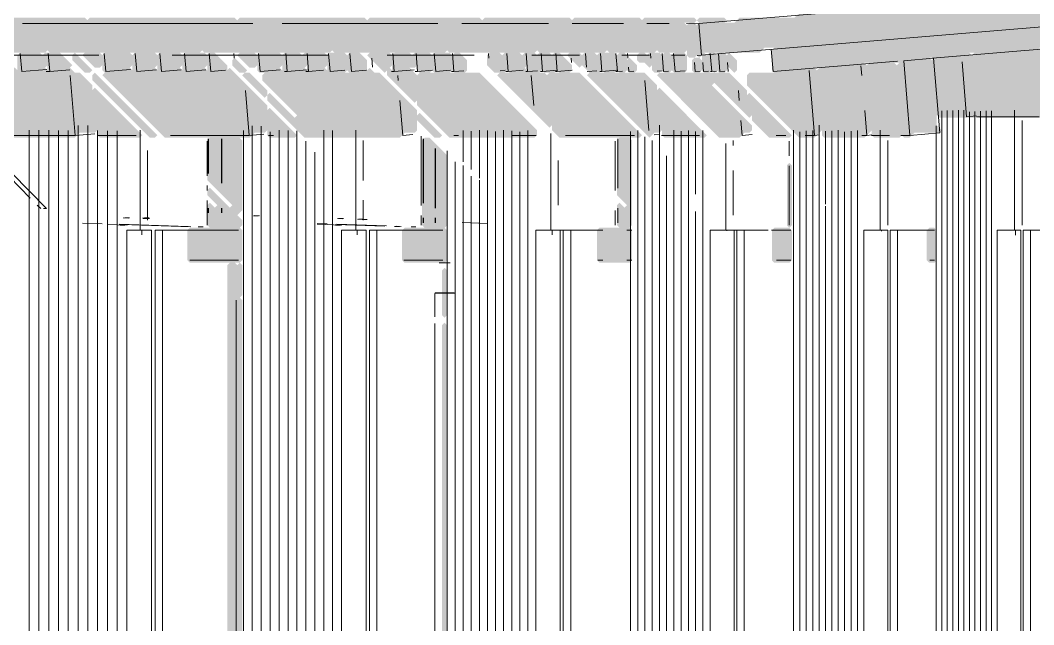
# Model space of a CAD drawing. Header units: millimetres. Extents: x 0 to 84100, y 0 to 59400.
# Drawn here: x 27386 to 29414, y 32349 to 33558 of the extents above; entities that cross this region are included whole.
import ezdxf

# ---------------------------------------------------------------- set-up
doc = ezdxf.new("R2010")
doc.units = ezdxf.units.MM
doc.layers.add('10_見えがかり', color=7, linetype='Continuous', lineweight=13)
doc.layers.add('12_見えがかり（ガラス）', color=5, linetype='Continuous', lineweight=9)

msp = doc.modelspace()

# ---------------------------------------------------------------- hatches: boundary and pattern name
at = {"layer": '10_見えがかり', "true_color": 0xbdbdbd}
for points in [[(33030.3, 33848.1), (33025.3, 33843.1), (32955.3, 33843.1), (32945.3, 33833.1), (32835.3, 33833.1), (32825.3, 33823.1), (32715.3, 33823.1), (32705.3, 33813.1), (32595.3, 33813.1), (32585.3, 33803.1), (32475.3, 33803.1), (32465.3, 33793.1), (32355.3, 33793.1), (32345.3, 33783.1), (32235.3, 33783.1), (32225.3, 33773.1), (32115.3, 33773.1), (32105.3, 33763.1), (31995.3, 33763.1), (31985.3, 33753.1), (31875.3, 33753.1), (31865.3, 33743.1), (31755.3, 33743.1), (31745.3, 33733.1), (31635.3, 33733.1), (31625.3, 33723.1), (31515.3, 33723.1), (31505.3, 33713.1), (31395.3, 33713.1), (31385.3, 33703.1), (31275.3, 33703.1), (31265.3, 33693.1), (31155.3, 33693.1), (31145.3, 33683.1), (31035.3, 33683.1), (31025.3, 33673.1), (30915.3, 33673.1), (30905.3, 33663.1), (30795.3, 33663.1), (30785.3, 33653.1), (30675.3, 33653.1), (30665.3, 33643.1), (30555.3, 33643.1), (30545.3, 33633.1), (30435.3, 33633.1), (30425.3, 33623.1), (30315.3, 33623.1), (30305.3, 33613.1), (30195.3, 33613.1), (30185.3, 33603.1), (30075.3, 33603.1), (30065.3, 33593.1), (29955.3, 33593.1), (29945.3, 33583.1), (29835.3, 33583.1), (29825.3, 33573.1), (29715.3, 33573.1), (29705.3, 33563.1), (29595.3, 33563.1), (29585.3, 33553.1), (29475.3, 33553.1), (29465.3, 33543.1), (29355.3, 33543.1), (29345.3, 33533.1), (29235.3, 33533.1), (29225.3, 33523.1), (29115.3, 33523.1), (29105.3, 33513.1), (28995.3, 33513.1), (28985.3, 33503.1), (28875.3, 33503.1), (28865.3, 33493.1), (28755.3, 33493.1), (28745.3, 33483.1), (28740.3, 33488.1), (28740.3, 33548.1), (28745.3, 33553.1), (28815.3, 33553.1), (28825.3, 33563.1), (28935.3, 33563.1), (28945.3, 33573.1), (29055.3, 33573.1), (29065.3, 33583.1), (29175.3, 33583.1), (29185.3, 33593.1), (29295.3, 33593.1), (29305.3, 33603.1), (29415.3, 33603.1), (29425.3, 33613.1), (29535.3, 33613.1), (29545.3, 33623.1), (29655.3, 33623.1), (29665.3, 33633.1), (29775.3, 33633.1), (29785.3, 33643.1), (29895.3, 33643.1), (29905.3, 33653.1), (30015.3, 33653.1), (30025.3, 33663.1), (30135.3, 33663.1), (30145.3, 33673.1), (30255.3, 33673.1), (30265.3, 33683.1), (30375.3, 33683.1), (30385.3, 33693.1), (30495.3, 33693.1), (30505.3, 33703.1), (30615.3, 33703.1), (30625.3, 33713.1), (30735.3, 33713.1), (30745.3, 33723.1), (30855.3, 33723.1), (30865.3, 33733.1), (30975.3, 33733.1), (30985.3, 33743.1), (31095.3, 33743.1), (31105.3, 33753.1), (31215.3, 33753.1), (31225.3, 33763.1), (31335.3, 33763.1), (31345.3, 33773.1), (31455.3, 33773.1), (31465.3, 33783.1), (31575.3, 33783.1), (31585.3, 33793.1), (31695.3, 33793.1), (31705.3, 33803.1), (31815.3, 33803.1), (31825.3, 33813.1), (31935.3, 33813.1), (31945.3, 33823.1), (32055.3, 33823.1), (32065.3, 33833.1), (32175.3, 33833.1), (32185.3, 33843.1), (32295.3, 33843.1), (32305.3, 33853.1), (32415.3, 33853.1), (32425.3, 33863.1), (32535.3, 33863.1), (32545.3, 33873.1), (32655.3, 33873.1), (32665.3, 33883.1), (32775.3, 33883.1), (32785.3, 33893.1), (32895.3, 33893.1), (32905.3, 33903.1), (33015.3, 33903.1), (33025.3, 33913.1), (33030.3, 33908.1)], [(33030.3, 33808.1), (33025.3, 33803.1), (33005.3, 33803.1), (32995.3, 33793.1), (32885.3, 33793.1), (32875.3, 33783.1), (32765.3, 33783.1), (32755.3, 33773.1), (32645.3, 33773.1), (32635.3, 33763.1), (32525.3, 33763.1), (32515.3, 33753.1), (32405.3, 33753.1), (32395.3, 33743.1), (32285.3, 33743.1), (32275.3, 33733.1), (32165.3, 33733.1), (32155.3, 33723.1), (32045.3, 33723.1), (32035.3, 33713.1), (31925.3, 33713.1), (31915.3, 33703.1), (31805.3, 33703.1), (31795.3, 33693.1), (31685.3, 33693.1), (31675.3, 33683.1), (31565.3, 33683.1), (31555.3, 33673.1), (31445.3, 33673.1), (31435.3, 33663.1), (31325.3, 33663.1), (31315.3, 33653.1), (31205.3, 33653.1), (31195.3, 33643.1), (31085.3, 33643.1), (31075.3, 33633.1), (30965.3, 33633.1), (30955.3, 33623.1), (30845.3, 33623.1), (30835.3, 33613.1), (30725.3, 33613.1), (30715.3, 33603.1), (30605.3, 33603.1), (30595.3, 33593.1), (30485.3, 33593.1), (30475.3, 33583.1), (30365.3, 33583.1), (30245.3, 33583.1), (30240.3, 33578.1), (30240.3, 33573.1), (30085.3, 33573.1), (30080.3, 33568.1), (30080.3, 33558.1), (30075.3, 33553.1), (30005.3, 33553.1), (29995.3, 33543.1), (29885.3, 33543.1), (29875.3, 33533.1), (29765.3, 33533.1), (29755.3, 33523.1), (29645.3, 33523.1), (29635.3, 33513.1), (29525.3, 33513.1), (29515.3, 33503.1), (29405.3, 33503.1), (29395.3, 33493.1), (29285.3, 33493.1), (29275.3, 33483.1), (29165.3, 33483.1), (29155.3, 33473.1), (29045.3, 33473.1), (29035.3, 33463.1), (28925.3, 33463.1), (28915.3, 33453.1), (28895.3, 33453.1), (28890.3, 33458.1), (28890.3, 33498.1), (28895.3, 33503.1), (28985.3, 33503.1), (28995.3, 33513.1), (29105.3, 33513.1), (29115.3, 33523.1), (29225.3, 33523.1), (29235.3, 33533.1), (29345.3, 33533.1), (29355.3, 33543.1), (29465.3, 33543.1), (29475.3, 33553.1), (29585.3, 33553.1), (29595.3, 33563.1), (29705.3, 33563.1), (29715.3, 33573.1), (29825.3, 33573.1), (29835.3, 33583.1), (29945.3, 33583.1), (29955.3, 33593.1), (30065.3, 33593.1), (30075.3, 33603.1), (30185.3, 33603.1), (30195.3, 33613.1), (30305.3, 33613.1), (30315.3, 33623.1), (30425.3, 33623.1), (30435.3, 33633.1), (30545.3, 33633.1), (30555.3, 33643.1), (30665.3, 33643.1), (30675.3, 33653.1), (30785.3, 33653.1), (30795.3, 33663.1), (30905.3, 33663.1), (30915.3, 33673.1), (31025.3, 33673.1), (31035.3, 33683.1), (31145.3, 33683.1), (31155.3, 33693.1), (31265.3, 33693.1), (31275.3, 33703.1), (31385.3, 33703.1), (31395.3, 33713.1), (31505.3, 33713.1), (31515.3, 33723.1), (31625.3, 33723.1), (31635.3, 33733.1), (31745.3, 33733.1), (31755.3, 33743.1), (31865.3, 33743.1), (31875.3, 33753.1), (31985.3, 33753.1), (31995.3, 33763.1), (32105.3, 33763.1), (32115.3, 33773.1), (32225.3, 33773.1), (32235.3, 33783.1), (32345.3, 33783.1), (32355.3, 33793.1), (32465.3, 33793.1), (32475.3, 33803.1), (32585.3, 33803.1), (32595.3, 33813.1), (32705.3, 33813.1), (32715.3, 33823.1), (32825.3, 33823.1), (32835.3, 33833.1), (32945.3, 33833.1), (32955.3, 33843.1), (33025.3, 33843.1), (33030.3, 33838.1)], [(27520.3, 33558.1), (27515.3, 33553.1), (27445.3, 33553.1), (27440.3, 33548.1), (27440.3, 33498.1), (27435.3, 33493.1), (27105.3, 33493.1), (27100.3, 33498.1), (27100.3, 33538.1), (27090.3, 33548.1), (27095.3, 33553.1), (27165.3, 33553.1), (27175.3, 33563.1), (27515.3, 33563.1)], [(27820.3, 33558.1), (27815.3, 33553.1), (27745.3, 33553.1), (27740.3, 33548.1), (27740.3, 33538.1), (27750.3, 33528.1), (27750.3, 33498.1), (27745.3, 33493.1), (27445.3, 33493.1), (27440.3, 33498.1), (27440.3, 33548.1), (27445.3, 33553.1), (27515.3, 33553.1), (27525.3, 33563.1), (27815.3, 33563.1)], [(28080.3, 33558.1), (28075.3, 33553.1), (28015.3, 33553.1), (28010.3, 33548.1), (28010.3, 33498.1), (28005.3, 33493.1), (27755.3, 33493.1), (27750.3, 33498.1), (27750.3, 33528.1), (27740.3, 33538.1), (27740.3, 33548.1), (27745.3, 33553.1), (27815.3, 33553.1), (27825.3, 33563.1), (28075.3, 33563.1)], [(28310.3, 33558.1), (28305.3, 33553.1), (28235.3, 33553.1), (28230.3, 33548.1), (28230.3, 33508.1), (28240.3, 33498.1), (28235.3, 33493.1), (28015.3, 33493.1), (28010.3, 33498.1), (28010.3, 33548.1), (28015.3, 33553.1), (28075.3, 33553.1), (28085.3, 33563.1), (28305.3, 33563.1)], [(28490.3, 33558.1), (28485.3, 33553.1), (28415.3, 33553.1), (28410.3, 33548.1), (28420.3, 33538.1), (28420.3, 33498.1), (28415.3, 33493.1), (28245.3, 33493.1), (28230.3, 33508.1), (28230.3, 33548.1), (28235.3, 33553.1), (28305.3, 33553.1), (28315.3, 33563.1), (28485.3, 33563.1)], [(28630.3, 33558.1), (28625.3, 33553.1), (28565.3, 33553.1), (28560.3, 33548.1), (28560.3, 33498.1), (28555.3, 33493.1), (28425.3, 33493.1), (28420.3, 33498.1), (28420.3, 33538.1), (28410.3, 33548.1), (28415.3, 33553.1), (28485.3, 33553.1), (28495.3, 33563.1), (28625.3, 33563.1)], [(28740.3, 33558.1), (28735.3, 33553.1), (28665.3, 33553.1), (28660.3, 33548.1), (28660.3, 33498.1), (28655.3, 33493.1), (28565.3, 33493.1), (28560.3, 33498.1), (28560.3, 33548.1), (28565.3, 33553.1), (28625.3, 33553.1), (28635.3, 33563.1), (28735.3, 33563.1)], [(28720.3, 33498.1), (28715.3, 33493.1), (28665.3, 33493.1), (28660.3, 33498.1), (28660.3, 33548.1), (28665.3, 33553.1), (28715.3, 33553.1), (28720.3, 33548.1)], [(28740.3, 33548.1), (28740.3, 33488.1), (28735.3, 33483.1), (28725.3, 33483.1), (28720.3, 33488.1), (28720.3, 33548.1), (28725.3, 33553.1), (28735.3, 33553.1)], [(28795.3, 33553.1), (28745.3, 33553.1), (28740.3, 33558.1), (28745.3, 33563.1), (28795.3, 33563.1), (28800.3, 33558.1)], [(27440.3, 33478.1), (27440.3, 33468.1), (27435.3, 33463.1), (27425.3, 33463.1), (27415.3, 33453.1), (27385.3, 33453.1), (27380.3, 33458.1), (27380.3, 33488.1), (27385.3, 33493.1), (27425.3, 33493.1)], [(27490.3, 33468.1), (27485.3, 33463.1), (27475.3, 33463.1), (27465.3, 33453.1), (27445.3, 33453.1), (27440.3, 33458.1), (27440.3, 33478.1), (27430.3, 33488.1), (27435.3, 33493.1), (27465.3, 33493.1)], [(27525.3, 33453.1), (27515.3, 33453.1), (27490.3, 33478.1), (27490.3, 33488.1), (27495.3, 33493.1), (27530.3, 33458.1)], [(27550.3, 33468.1), (27545.3, 33463.1), (27535.3, 33463.1), (27510.3, 33488.1), (27515.3, 33493.1), (27545.3, 33493.1), (27550.3, 33488.1)], [(27610.3, 33488.1), (27610.3, 33468.1), (27605.3, 33463.1), (27595.3, 33463.1), (27585.3, 33453.1), (27555.3, 33453.1), (27550.3, 33458.1), (27550.3, 33488.1), (27555.3, 33493.1), (27605.3, 33493.1)], [(27660.3, 33488.1), (27660.3, 33468.1), (27645.3, 33453.1), (27615.3, 33453.1), (27610.3, 33458.1), (27610.3, 33488.1), (27615.3, 33493.1), (27655.3, 33493.1)], [(27710.3, 33488.1), (27710.3, 33468.1), (27695.3, 33453.1), (27665.3, 33453.1), (27660.3, 33458.1), (27660.3, 33488.1), (27665.3, 33493.1), (27705.3, 33493.1)], [(27760.3, 33488.1), (27760.3, 33468.1), (27745.3, 33453.1), (27715.3, 33453.1), (27710.3, 33458.1), (27710.3, 33488.1), (27715.3, 33493.1), (27755.3, 33493.1)], [(27800.3, 33468.1), (27800.3, 33458.1), (27795.3, 33453.1), (27765.3, 33453.1), (27760.3, 33458.1), (27760.3, 33488.1), (27765.3, 33493.1), (27775.3, 33493.1)], [(27860.3, 33468.1), (27855.3, 33463.1), (27845.3, 33463.1), (27820.3, 33488.1), (27825.3, 33493.1), (27855.3, 33493.1), (27860.3, 33488.1)], [(27910.3, 33488.1), (27910.3, 33468.1), (27895.3, 33453.1), (27865.3, 33453.1), (27860.3, 33458.1), (27860.3, 33488.1), (27865.3, 33493.1), (27905.3, 33493.1)], [(27960.3, 33478.1), (27960.3, 33468.1), (27945.3, 33453.1), (27915.3, 33453.1), (27910.3, 33458.1), (27910.3, 33488.1), (27915.3, 33493.1), (27945.3, 33493.1)], [(28000.3, 33488.1), (28000.3, 33468.1), (27985.3, 33453.1), (27965.3, 33453.1), (27960.3, 33458.1), (27960.3, 33478.1), (27950.3, 33488.1), (27955.3, 33493.1), (27995.3, 33493.1)], [(28040.3, 33488.1), (28040.3, 33458.1), (28035.3, 33453.1), (28005.3, 33453.1), (28000.3, 33458.1), (28000.3, 33488.1), (28005.3, 33493.1), (28035.3, 33493.1)], [(28080.3, 33478.1), (28080.3, 33458.1), (28075.3, 33453.1), (28045.3, 33453.1), (28040.3, 33458.1), (28040.3, 33488.1), (28045.3, 33493.1), (28065.3, 33493.1)], [(28130.3, 33488.1), (28130.3, 33468.1), (28115.3, 33453.1), (28080.3, 33488.1), (28085.3, 33493.1), (28125.3, 33493.1)], [(28170.3, 33488.1), (28170.3, 33478.1), (28180.3, 33468.1), (28175.3, 33463.1), (28165.3, 33463.1), (28155.3, 33453.1), (28135.3, 33453.1), (28130.3, 33458.1), (28130.3, 33488.1), (28135.3, 33493.1), (28165.3, 33493.1)], [(28210.3, 33488.1), (28210.3, 33458.1), (28205.3, 33453.1), (28185.3, 33453.1), (28180.3, 33458.1), (28180.3, 33468.1), (28170.3, 33478.1), (28170.3, 33488.1), (28175.3, 33493.1), (28205.3, 33493.1)], [(28250.3, 33488.1), (28250.3, 33458.1), (28245.3, 33453.1), (28215.3, 33453.1), (28210.3, 33458.1), (28210.3, 33488.1), (28215.3, 33493.1), (28245.3, 33493.1)], [(28280.3, 33478.1), (28280.3, 33458.1), (28275.3, 33453.1), (28255.3, 33453.1), (28250.3, 33458.1), (28250.3, 33488.1), (28255.3, 33493.1), (28265.3, 33493.1)], [(28360.3, 33478.1), (28360.3, 33458.1), (28355.3, 33453.1), (28335.3, 33453.1), (28320.3, 33468.1), (28320.3, 33488.1), (28325.3, 33493.1), (28345.3, 33493.1)], [(28400.3, 33478.1), (28400.3, 33468.1), (28385.3, 33453.1), (28365.3, 33453.1), (28360.3, 33458.1), (28360.3, 33478.1), (28350.3, 33488.1), (28355.3, 33493.1), (28385.3, 33493.1)], [(28430.3, 33478.1), (28430.3, 33458.1), (28425.3, 33453.1), (28405.3, 33453.1), (28400.3, 33458.1), (28400.3, 33478.1), (28390.3, 33488.1), (28395.3, 33493.1), (28415.3, 33493.1)], [(28450.3, 33488.1), (28450.3, 33478.1), (28460.3, 33468.1), (28460.3, 33458.1), (28455.3, 33453.1), (28435.3, 33453.1), (28430.3, 33458.1), (28430.3, 33478.1), (28420.3, 33488.1), (28425.3, 33493.1), (28445.3, 33493.1)], [(28490.3, 33468.1), (28490.3, 33458.1), (28485.3, 33453.1), (28465.3, 33453.1), (28460.3, 33458.1), (28460.3, 33468.1), (28450.3, 33478.1), (28450.3, 33488.1), (28455.3, 33493.1), (28465.3, 33493.1)], [(28510.3, 33488.1), (28510.3, 33468.1), (28505.3, 33463.1), (28480.3, 33488.1), (28485.3, 33493.1), (28505.3, 33493.1)], [(28540.3, 33488.1), (28540.3, 33468.1), (28550.3, 33458.1), (28545.3, 33453.1), (28525.3, 33453.1), (28510.3, 33468.1), (28510.3, 33488.1), (28515.3, 33493.1), (28535.3, 33493.1)], [(28580.3, 33488.1), (28580.3, 33458.1), (28575.3, 33453.1), (28555.3, 33453.1), (28540.3, 33468.1), (28540.3, 33488.1), (28545.3, 33493.1), (28575.3, 33493.1)], [(28600.3, 33488.1), (28600.3, 33458.1), (28595.3, 33453.1), (28585.3, 33453.1), (28580.3, 33458.1), (28580.3, 33488.1), (28585.3, 33493.1), (28595.3, 33493.1)], [(28650.3, 33478.1), (28650.3, 33468.1), (28645.3, 33463.1), (28635.3, 33473.1), (28625.3, 33473.1), (28620.3, 33478.1), (28620.3, 33488.1), (28625.3, 33493.1), (28635.3, 33493.1)], [(28670.3, 33488.1), (28670.3, 33458.1), (28665.3, 33453.1), (28655.3, 33453.1), (28650.3, 33458.1), (28650.3, 33478.1), (28640.3, 33488.1), (28645.3, 33493.1), (28665.3, 33493.1)], [(28690.3, 33488.1), (28690.3, 33458.1), (28685.3, 33453.1), (28675.3, 33453.1), (28670.3, 33458.1), (28670.3, 33488.1), (28675.3, 33493.1), (28685.3, 33493.1)], [(28720.3, 33488.1), (28720.3, 33458.1), (28715.3, 33453.1), (28695.3, 33453.1), (28690.3, 33458.1), (28690.3, 33488.1), (28695.3, 33493.1), (28715.3, 33493.1)], [(28770.3, 33478.1), (28770.3, 33458.1), (28765.3, 33453.1), (28755.3, 33453.1), (28750.3, 33458.1), (28750.3, 33488.1), (28755.3, 33493.1)], [(28780.3, 33488.1), (28780.3, 33458.1), (28775.3, 33453.1), (28770.3, 33458.1), (28770.3, 33478.1), (28760.3, 33488.1), (28765.3, 33493.1), (28775.3, 33493.1)], [(28800.3, 33488.1), (28800.3, 33458.1), (28795.3, 33453.1), (28785.3, 33453.1), (28780.3, 33458.1), (28780.3, 33488.1), (28785.3, 33493.1), (28795.3, 33493.1)], [(28820.3, 33478.1), (28820.3, 33458.1), (28815.3, 33453.1), (28800.3, 33468.1), (28800.3, 33488.1), (28805.3, 33493.1)], [(29290.3, 33488.1), (29290.3, 33418.1), (29300.3, 33408.1), (29300.3, 33368.1), (29295.3, 33363.1), (29225.3, 33363.1), (29220.3, 33368.1), (29220.3, 33458.1), (29210.3, 33468.1), (29210.3, 33478.1), (29215.3, 33483.1), (29275.3, 33483.1), (29285.3, 33493.1)], [(29430.3, 33498.1), (29430.3, 33428.1), (29440.3, 33418.1), (29440.3, 33368.1), (29435.3, 33363.1), (29305.3, 33363.1), (29300.3, 33368.1), (29300.3, 33408.1), (29290.3, 33418.1), (29290.3, 33488.1), (29295.3, 33493.1), (29395.3, 33493.1), (29405.3, 33503.1), (29425.3, 33503.1)], [(27835.3, 33453.1), (27825.3, 33453.1), (27810.3, 33468.1), (27810.3, 33478.1), (27815.3, 33483.1), (27840.3, 33458.1)], [(28620.3, 33468.1), (28620.3, 33458.1), (28615.3, 33453.1), (28605.3, 33453.1), (28600.3, 33458.1), (28600.3, 33478.1), (28605.3, 33483.1)], [(28750.3, 33478.1), (28750.3, 33458.1), (28745.3, 33453.1), (28735.3, 33453.1), (28730.3, 33458.1), (28730.3, 33478.1), (28735.3, 33483.1), (28745.3, 33483.1)], [(29080.3, 33468.1), (29080.3, 33388.1), (29090.3, 33378.1), (29090.3, 33338.1), (29075.3, 33323.1), (28995.3, 33323.1), (28990.3, 33328.1), (28990.3, 33388.1), (28980.3, 33398.1), (28980.3, 33458.1), (28985.3, 33463.1), (29035.3, 33463.1), (29045.3, 33473.1), (29075.3, 33473.1)], [(29140.3, 33468.1), (29140.3, 33378.1), (29150.3, 33368.1), (29150.3, 33328.1), (29145.3, 33323.1), (29095.3, 33323.1), (29090.3, 33328.1), (29090.3, 33378.1), (29080.3, 33388.1), (29080.3, 33468.1), (29085.3, 33473.1), (29135.3, 33473.1)], [(29210.3, 33478.1), (29210.3, 33468.1), (29220.3, 33458.1), (29220.3, 33348.1), (29230.3, 33338.1), (29225.3, 33333.1), (29175.3, 33333.1), (29165.3, 33323.1), (29155.3, 33323.1), (29150.3, 33328.1), (29150.3, 33368.1), (29140.3, 33378.1), (29140.3, 33468.1), (29145.3, 33473.1), (29155.3, 33473.1), (29165.3, 33483.1), (29205.3, 33483.1)], [(27505.3, 33453.1), (27530.3, 33428.1), (27530.3, 33388.1), (27540.3, 33378.1), (27540.3, 33338.1), (27535.3, 33333.1), (27505.3, 33333.1), (27495.3, 33323.1), (27375.3, 33323.1), (27345.3, 33323.1), (27335.3, 33323.1), (27210.3, 33448.1), (27215.3, 33453.1), (27235.3, 33453.1), (27245.3, 33463.1), (27265.3, 33463.1), (27275.3, 33453.1), (27305.3, 33453.1), (27315.3, 33463.1), (27325.3, 33463.1), (27335.3, 33453.1), (27355.3, 33453.1), (27365.3, 33463.1), (27375.3, 33463.1), (27385.3, 33453.1), (27415.3, 33453.1), (27425.3, 33463.1), (27435.3, 33463.1), (27445.3, 33453.1), (27465.3, 33453.1), (27475.3, 33463.1), (27485.3, 33463.1), (27495.3, 33453.1)], [(27655.3, 33323.1), (27645.3, 33323.1), (27530.3, 33438.1), (27530.3, 33448.1), (27535.3, 33453.1), (27660.3, 33328.1)], [(27880.3, 33338.1), (27875.3, 33333.1), (27855.3, 33333.1), (27845.3, 33323.1), (27825.3, 33323.1), (27765.3, 33323.1), (27675.3, 33323.1), (27550.3, 33448.1), (27555.3, 33453.1), (27585.3, 33453.1), (27595.3, 33463.1), (27605.3, 33463.1), (27615.3, 33453.1), (27645.3, 33453.1), (27655.3, 33463.1), (27665.3, 33453.1), (27695.3, 33453.1), (27705.3, 33463.1), (27715.3, 33453.1), (27745.3, 33453.1), (27755.3, 33463.1), (27765.3, 33453.1), (27795.3, 33453.1), (27805.3, 33463.1), (27880.3, 33388.1)], [(27880.3, 33408.1), (27875.3, 33403.1), (27830.3, 33448.1), (27835.3, 33453.1), (27845.3, 33453.1), (27880.3, 33418.1)], [(28105.3, 33453.1), (28180.3, 33378.1), (28180.3, 33338.1), (28175.3, 33333.1), (28155.3, 33333.1), (28145.3, 33323.1), (27955.3, 33323.1), (27880.3, 33398.1), (27880.3, 33408.1), (27885.3, 33413.1), (27935.3, 33363.1), (27940.3, 33368.1), (27870.3, 33438.1), (27870.3, 33448.1), (27875.3, 33453.1), (27895.3, 33453.1), (27905.3, 33463.1), (27915.3, 33453.1), (27945.3, 33453.1), (27955.3, 33463.1), (27965.3, 33453.1), (27985.3, 33453.1), (27995.3, 33463.1), (28005.3, 33453.1), (28075.3, 33453.1), (28085.3, 33463.1), (28095.3, 33453.1)], [(28180.3, 33398.1), (28175.3, 33393.1), (28120.3, 33448.1), (28120.3, 33458.1), (28125.3, 33463.1), (28135.3, 33453.1), (28155.3, 33453.1), (28165.3, 33463.1), (28180.3, 33448.1)], [(28420.3, 33328.1), (28415.3, 33323.1), (28245.3, 33323.1), (28180.3, 33388.1), (28180.3, 33448.1), (28185.3, 33453.1), (28305.3, 33453.1), (28420.3, 33338.1)], [(28435.3, 33453.1), (28440.3, 33448.1), (28440.3, 33368.1), (28450.3, 33358.1), (28450.3, 33348.1), (28445.3, 33343.1), (28340.3, 33448.1), (28345.3, 33453.1), (28385.3, 33453.1), (28395.3, 33463.1), (28405.3, 33453.1)], [(28625.3, 33323.1), (28605.3, 33323.1), (28585.3, 33323.1), (28465.3, 33323.1), (28450.3, 33338.1), (28450.3, 33358.1), (28440.3, 33368.1), (28440.3, 33448.1), (28445.3, 33453.1), (28505.3, 33453.1), (28630.3, 33328.1)], [(28660.3, 33378.1), (28670.3, 33368.1), (28670.3, 33338.1), (28665.3, 33333.1), (28655.3, 33333.1), (28645.3, 33323.1), (28520.3, 33448.1), (28525.3, 33453.1), (28635.3, 33453.1), (28660.3, 33428.1)], [(28840.3, 33398.1), (28850.3, 33388.1), (28850.3, 33368.1), (28845.3, 33363.1), (28775.3, 33433.1), (28770.3, 33428.1), (28850.3, 33348.1), (28850.3, 33338.1), (28845.3, 33333.1), (28835.3, 33333.1), (28825.3, 33323.1), (28785.3, 33323.1), (28660.3, 33448.1), (28665.3, 33453.1), (28805.3, 33453.1), (28840.3, 33418.1)], [(28980.3, 33398.1), (28990.3, 33388.1), (28990.3, 33338.1), (28975.3, 33323.1), (28945.3, 33323.1), (28840.3, 33428.1), (28840.3, 33448.1), (28845.3, 33453.1), (28915.3, 33453.1), (28925.3, 33463.1), (28975.3, 33463.1), (28980.3, 33458.1)], [(27625.3, 33323.1), (27545.3, 33323.1), (27540.3, 33328.1), (27540.3, 33378.1), (27530.3, 33388.1), (27530.3, 33418.1), (27535.3, 33423.1), (27630.3, 33328.1)], [(28755.3, 33323.1), (28675.3, 33323.1), (28670.3, 33328.1), (28670.3, 33368.1), (28660.3, 33378.1), (28660.3, 33418.1), (28665.3, 33423.1), (28760.3, 33328.1)], [(28925.3, 33323.1), (28885.3, 33323.1), (28850.3, 33358.1), (28850.3, 33388.1), (28840.3, 33398.1), (28840.3, 33408.1), (28845.3, 33413.1), (28930.3, 33328.1)], [(27935.3, 33323.1), (27885.3, 33323.1), (27880.3, 33328.1), (27880.3, 33378.1), (27885.3, 33383.1), (27940.3, 33328.1)], [(28225.3, 33323.1), (28215.3, 33323.1), (28180.3, 33358.1), (28180.3, 33368.1), (28185.3, 33373.1), (28230.3, 33328.1)]]:
    msp.add_hatch(color=8, dxfattribs=at).paths.add_polyline_path(points)
at = {"layer": '10_見えがかり', "true_color": 0xe9dcc4}
for points in [[(27830.3, 33138.1), (27830.3, 33078.1), (27825.3, 33073.1), (27725.3, 33073.1), (27720.3, 33078.1), (27720.3, 33138.1), (27725.3, 33143.1), (27765.3, 33143.1), (27825.3, 33143.1)], [(28240.3, 33138.1), (28240.3, 33078.1), (28235.3, 33073.1), (28155.3, 33073.1), (28150.3, 33078.1), (28150.3, 33138.1), (28155.3, 33143.1), (28195.3, 33143.1), (28235.3, 33143.1)], [(28610.3, 33138.1), (28610.3, 33078.1), (28605.3, 33073.1), (28545.3, 33073.1), (28540.3, 33078.1), (28540.3, 33138.1), (28545.3, 33143.1), (28585.3, 33143.1), (28605.3, 33143.1)], [(28930.3, 33138.1), (28930.3, 33078.1), (28925.3, 33073.1), (28895.3, 33073.1), (28890.3, 33078.1), (28890.3, 33138.1), (28895.3, 33143.1), (28925.3, 33143.1)], [(29220.3, 33138.1), (29220.3, 33078.1), (29215.3, 33073.1), (29205.3, 33073.1), (29200.3, 33078.1), (29200.3, 33138.1), (29205.3, 33143.1), (29215.3, 33143.1)], [(27820.3, 33068.1), (27820.3, 33008.1), (27830.3, 32998.1), (27830.3, 30788.1), (27820.3, 30778.1), (27820.3, 30698.1), (27815.3, 30693.1), (27805.3, 30693.1), (27800.3, 30698.1), (27800.3, 33068.1), (27805.3, 33073.1), (27815.3, 33073.1)], [(27830.3, 33068.1), (27830.3, 33008.1), (27825.3, 33003.1), (27820.3, 33008.1), (27820.3, 33068.1), (27825.3, 33073.1)]]:
    msp.add_hatch(color=8, dxfattribs=at).paths.add_polyline_path(points)
at = {"layer": '12_見えがかり（ガラス）', "true_color": 0xdce9f2}
for points in [[(27825.3, 33323.1), (27830.3, 33318.1), (27830.3, 33178.1), (27820.3, 33168.1), (27830.3, 33158.1), (27830.3, 33148.1), (27825.3, 33143.1), (27765.3, 33143.1), (27760.3, 33148.1), (27760.3, 33188.1), (27765.3, 33193.1), (27775.3, 33183.1), (27780.3, 33188.1), (27760.3, 33208.1), (27760.3, 33218.1), (27765.3, 33223.1), (27805.3, 33183.1), (27810.3, 33188.1), (27760.3, 33238.1), (27760.3, 33318.1), (27765.3, 33323.1)], [(28205.3, 33323.1), (28240.3, 33288.1), (28240.3, 33148.1), (28235.3, 33143.1), (28195.3, 33143.1), (28190.3, 33148.1), (28190.3, 33318.1), (28195.3, 33323.1)], [(28605.3, 33323.1), (28610.3, 33318.1), (28610.3, 33148.1), (28605.3, 33143.1), (28585.3, 33143.1), (28580.3, 33148.1), (28580.3, 33188.1), (28585.3, 33193.1), (28595.3, 33183.1), (28600.3, 33188.1), (28580.3, 33208.1), (28580.3, 33318.1), (28585.3, 33323.1)], [(28925.3, 33273.1), (28930.3, 33268.1), (28930.3, 33148.1), (28925.3, 33143.1), (28920.3, 33148.1), (28920.3, 33268.1)], [(28240.3, 33058.1), (28240.3, 32968.1), (28235.3, 32963.1), (28230.3, 32968.1), (28230.3, 33058.1), (28235.3, 33063.1)], [(28240.3, 32948.1), (28240.3, 30698.1), (28235.3, 30693.1), (28230.3, 30698.1), (28230.3, 32948.1), (28235.3, 32953.1)]]:
    msp.add_hatch(color=8, dxfattribs=at).paths.add_polyline_path(points)

# ---------------------------------------------------------------- linework, layer by layer
at = {"layer": '10_見えがかり'}
for points in [[(28743.9, 33551.7), (33028.1, 33908.7)], [(33023.4, 33844.3), (28749.2, 33488.1)], [(27390.2, 33551.7), (27439.5, 33551.7)], [(27439.5, 33551.7), (27744, 33551.7)], [(27744, 33551.7), (27851.5, 33551.7)], [(27910.2, 33551.7), (28008, 33551.7)], [(28008, 33551.7), (28221.8, 33551.7)], [(28270, 33551.7), (28414.4, 33551.7)], [(28414.4, 33551.7), (28442.9, 33551.7)], [(28490.3, 33551.7), (28556.7, 33551.7)], [(28556.7, 33551.7), (28593.6, 33551.7)], [(28639.8, 33551.7), (28658.3, 33551.7)], [(28658.3, 33551.7), (28684.5, 33551.7)], [(28719.3, 33551.7), (28735.2, 33551.3)], [(28735.2, 33551.3), (28743.9, 33551.7)], [(28749.2, 33488.1), (28743.9, 33551.7)], [(29590.1, 33513.8), (29211.6, 33482.2)], [(27099.8, 33488.1), (27444.7, 33488.1)], [(27389.1, 33455.6), (27386.1, 33491.4)], [(27445.1, 33455.6), (27442.1, 33491.4)], [(27444.8, 33488.1), (27543, 33488.1)], [(27557, 33455.6), (27554.1, 33491.4)], [(27619, 33455.6), (27616, 33491.4)], [(27668.4, 33455.6), (27665.4, 33491.4)], [(27690.3, 33488.1), (27749.3, 33488.1)], [(27717.8, 33455.6), (27714.8, 33491.4)], [(28003.5, 33488.1), (27749.3, 33488.1)], [(27767.2, 33455.6), (27764.3, 33491.4)], [(27814.4, 33482.5), (27813.7, 33491.4)], [(27866.1, 33455.6), (27863.1, 33491.4)], [(27920.4, 33455.6), (27917.4, 33491.4)], [(27963.2, 33455.6), (27960.2, 33491.4)], [(28006.1, 33455.6), (28003.1, 33491.4)], [(28048.9, 33455.6), (28045.9, 33491.4)], [(28236.8, 33488.1), (28120.2, 33488.1)], [(28134.6, 33455.6), (28131.6, 33491.4)], [(28181.2, 33455.6), (28178.3, 33491.4)], [(28217.5, 33455.6), (28214.5, 33491.4)], [(28294.5, 33488.1), (28236.8, 33488.1)], [(28253.8, 33455.6), (28250.8, 33491.4)], [(28324.1, 33482.5), (28323.3, 33491.4)], [(28362.6, 33455.6), (28359.6, 33491.4)], [(28401.5, 33455.6), (28398.6, 33491.4)], [(28419.7, 33488.1), (28410.1, 33488.1)], [(28505.1, 33488.1), (28419.7, 33488.1)], [(28431.2, 33455.6), (28428.3, 33491.4)], [(28460.9, 33455.6), (28457.9, 33491.4)], [(28519.5, 33464.6), (28517.3, 33491.4)], [(28550, 33455.6), (28547, 33491.4)], [(28581.2, 33455.6), (28578.3, 33491.4)], [(28645.1, 33488.1), (28589.7, 33488.1)], [(28602.1, 33482.5), (28601.4, 33491.4)], [(28648.3, 33482.5), (28647.5, 33491.4)], [(28673.6, 33455.6), (28670.6, 33491.4)], [(28715.9, 33488.1), (28689.7, 33488.1)], [(28696.7, 33455.6), (28693.7, 33491.4)], [(28740.5, 33487.8), (28749.2, 33488.1)], [(28769.8, 33455.6), (28766.8, 33491.4)], [(28786.3, 33455.6), (28783.3, 33491.4)], [(28892.8, 33455.6), (28889.1, 33500.3)], [(28091, 33464.6), (28089.5, 33482.5)], [(28489.1, 33473.5), (28488.4, 33482.5)], [(28736.8, 33455.6), (28735.3, 33473.5)], [(28753.3, 33455.6), (28751.8, 33473.5)], [(28802.8, 33455.6), (28801.3, 33473.5)], [(29141.8, 33476.4), (28892.8, 33455.6)], [(29214, 33482.3), (29154.2, 33477.3)], [(29166.6, 33327.8), (29154.2, 33477.3)], [(29226.4, 33332.8), (29214, 33482.3)], [(29280.1, 33365.3), (29271, 33475)], [(27438.9, 33459.8), (27389.1, 33455.6)], [(27437.6, 33455.6), (27445.1, 33455.6)], [(27484.9, 33459), (27445.1, 33455.6)], [(27495.9, 33327.8), (27486, 33447.4)], [(27606.8, 33459.8), (27557, 33455.6)], [(27658.8, 33459), (27619, 33455.6)], [(27708.2, 33459), (27668.4, 33455.6)], [(27757.7, 33459), (27717.8, 33455.6)], [(27797.1, 33458.1), (27767.2, 33455.6)], [(27905.9, 33459), (27866.1, 33455.6)], [(27914.7, 33455.6), (27920.4, 33455.6)], [(27960.2, 33459), (27920.4, 33455.6)], [(27957.5, 33455.6), (27963.2, 33455.6)], [(27993.1, 33458.1), (27963.2, 33455.6)], [(28035.9, 33458.1), (28006.1, 33455.6)], [(28078.8, 33458.1), (28048.9, 33455.6)], [(28128.9, 33455.6), (28134.6, 33455.6)], [(28174.5, 33459), (28134.6, 33455.6)], [(28142.5, 33437.5), (28141.7, 33447.4)], [(28176.4, 33455.6), (28181.2, 33455.6)], [(28211.1, 33458.1), (28181.2, 33455.6)], [(28247.4, 33458.1), (28217.5, 33455.6)], [(28249, 33455.6), (28253.8, 33455.6)], [(28273.7, 33457.3), (28253.8, 33455.6)], [(28356.2, 33458.1), (28346.2, 33457.3)], [(28357.8, 33455.6), (28362.6, 33455.6)], [(28392.5, 33458.1), (28362.6, 33455.6)], [(28397.6, 33455.6), (28401.5, 33455.6)], [(28421.5, 33457.3), (28401.5, 33455.6)], [(28413.7, 33387.6), (28408.7, 33447.4)], [(28427.3, 33455.6), (28431.2, 33455.6)], [(28461.1, 33458.1), (28431.2, 33455.6)], [(28457, 33455.6), (28460.9, 33455.6)], [(28490.8, 33458.1), (28460.9, 33455.6)], [(28540.2, 33457.3), (28520.3, 33455.6)], [(28546, 33455.6), (28550, 33455.6)], [(28579.9, 33458.1), (28550, 33455.6)], [(28578.2, 33455.6), (28581.2, 33455.6)], [(28591.2, 33456.5), (28581.2, 33455.6)], [(28604.3, 33455.6), (28603.6, 33464.6)], [(28614.3, 33456.5), (28604.3, 33455.6)], [(28670.5, 33457.3), (28660.5, 33456.5)], [(28683.6, 33456.5), (28673.6, 33455.6)], [(28716.6, 33457.3), (28696.7, 33455.6)], [(28746.7, 33456.5), (28736.8, 33455.6)], [(28763.2, 33456.5), (28753.3, 33455.6)], [(28767.6, 33455.6), (28769.8, 33455.6)], [(28779.7, 33456.5), (28769.8, 33455.6)], [(28796.2, 33456.5), (28786.3, 33455.6)], [(28975.9, 33327.8), (28965.2, 33457.4)], [(29070.3, 33447.4), (29068.6, 33467.3)], [(28644.3, 33337.8), (28636, 33437.5)], [(27844, 33327.8), (27836.6, 33417.5)], [(28825.1, 33397.6), (28823.4, 33417.5)], [(28151.6, 33327.8), (28145.8, 33397.6)], [(29080.3, 33327.8), (29076.1, 33377.7)], [(29254.4, 30953.1), (29230.4, 30953.1), (29230.4, 33377.3)], [(29264.4, 30953.1), (29241.4, 30953.1), (29241.4, 33377.6)], [(29274.4, 30953.1), (29252.5, 30953.1), (29252.5, 33377.9)], [(29284.4, 30953.1), (29263.6, 30953.1), (29263.6, 33378)], [(29304.4, 30953.1), (29274.7, 30953.1), (29274.7, 33378.1)], [(29280.1, 33365.3), (29300, 33367)], [(29314.4, 30953.1), (29285.8, 30953.1), (29285.8, 33374.7)], [(29324.4, 30953.1), (29296.8, 30953.1), (29296.8, 33375.5)], [(29334.4, 30953.1), (29307.9, 30953.1), (29307.9, 33376.2)], [(29344.4, 30953.1), (29319, 30953.1), (29319, 33376.7)], [(29354.4, 30953.1), (29330.1, 30953.1), (29330.1, 33377.2)], [(29376, 33378.1), (29376, 33138.1), (29377.7, 33138.1), (29377.7, 33128.4)], [(27534.4, 30693.1), (27501.8, 30693.1), (27501.8, 33347.7)], [(27554.4, 30693.1), (27521.3, 30693.1), (27521.3, 33347.6)], [(27884.4, 30693.1), (27850.4, 30693.1), (27850.4, 33347.3)], [(27904.4, 30693.1), (27868.3, 30693.1), (27868.3, 33346.4)], [(28694.4, 30693.1), (28665.1, 30693.1), (28665.1, 33348.1)], [(28830.9, 33327.8), (28828.4, 33357.7)], [(29014.4, 30953.1), (28984.8, 30953.1), (28984.8, 33348.1)], [(29266.9, 30968), (29266.9, 30953.1), (29266.1, 30953.1), (29266.1, 30693.1), (29219.3, 30693.1), (29219.3, 33346.9)], [(29299.6, 33365.3), (29425.5, 33365.3)], [(29376, 33158.1), (29376, 33357.5)], [(29390.9, 33148.1), (29390.9, 33357.5)], [(29390.9, 33148.1), (29390.9, 33357.5)], [(27345.9, 33327.8), (27495.9, 33327.8)], [(27434.4, 30693.1), (27404, 30693.1), (27404, 33338.1)], [(27454.4, 30693.1), (27423.5, 30693.1), (27423.5, 33338)], [(27474.4, 30693.1), (27443.1, 30693.1), (27443.1, 33338)], [(27494.4, 30693.1), (27462.6, 30693.1), (27462.6, 33337.9)], [(27514.4, 30693.1), (27482.2, 30693.1), (27482.2, 33337.8)], [(27495.9, 33327.8), (27535.4, 33331.2)], [(27539.7, 33327.8), (27618.2, 33327.8)], [(27574.4, 30693.1), (27540.9, 30693.1), (27540.9, 33337.5)], [(27594.4, 30693.1), (27560.4, 30693.1), (27560.4, 33337.3)], [(27614.4, 30693.1), (27580, 30693.1), (27580, 33337.1)], [(27626, 33338.1), (27626, 33138.1), (27629.4, 33138.1), (27629.4, 33128.7)], [(27686.9, 33327.8), (27844, 33327.8)], [(27864.4, 30693.1), (27832.6, 30693.1), (27832.6, 33337.9)], [(27844, 33327.8), (27873.7, 33330.3)], [(27883, 33327.8), (27892.9, 33327.8)], [(27914.4, 30693.1), (27886.1, 30693.1), (27886.1, 33335)], [(27934.4, 30693.1), (27904, 30693.1), (27904, 33338.1)], [(27954.4, 30693.1), (27921.9, 30693.1), (27921.9, 33337.7)], [(27974.4, 30693.1), (27939.7, 30693.1), (27939.7, 33337.1)], [(28024.4, 30693.1), (27993.3, 30693.1), (27993.3, 33338)], [(28044.4, 30693.1), (28015.8, 30693.1), (28011.2, 30693.1), (28011.2, 33337.5)], [(28057.4, 33338), (28057.4, 33138.1), (28060.3, 33138.1), (28060.3, 33129)], [(28151.6, 33327.8), (28171.4, 33329.5)], [(28253.7, 33327.8), (28263.4, 33327.8)], [(28272.5, 33274.7), (28272.5, 33337.9)], [(28288.7, 33259.7), (28288.7, 33336.6)], [(28304.9, 33242.4), (28304.9, 33338.1)], [(28354.4, 30693.1), (28321.1, 30693.1), (28321.1, 33337.5)], [(28364.4, 30693.1), (28337.3, 30693.1), (28337.3, 33335.8)], [(28384.4, 30693.1), (28353.4, 30693.1), (28353.4, 33338)], [(28404.4, 30693.1), (28369.6, 30693.1), (28369.6, 33337)], [(28370.1, 33327.8), (28418.7, 33327.8)], [(28414.4, 30693.1), (28385.8, 30693.1), (28385.8, 33334.7)], [(28434.4, 30693.1), (28406.1, 30693.1), (28402, 30693.1), (28402, 33337.7)], [(28447.9, 33331.7), (28447.9, 33138.1), (28450.7, 33138.1), (28450.7, 33129.1)], [(28477.5, 33327.8), (28615.5, 33327.8)], [(28634.4, 30693.1), (28607.2, 30693.1), (28607.2, 33335.8)], [(28654.4, 30693.1), (28621.7, 30693.1), (28621.7, 33337.7)], [(28655, 33328.7), (28665, 33329.5)], [(28669.5, 33327.8), (28745.4, 33327.8)], [(28724.4, 30693.1), (28694.1, 30693.1), (28694.1, 33338.1)], [(28734.4, 30693.1), (28708.6, 30693.1), (28708.6, 33336.5)], [(28754.4, 30693.1), (28723.1, 30693.1), (28723.1, 33337.9)], [(28737.5, 33210.3), (28737.5, 33335.9)], [(28784.4, 30693.1), (28755.7, 30693.1), (28752, 30693.1), (28752, 33337.8)], [(28830.9, 33327.8), (28850.8, 33329.5)], [(28898.7, 33327.8), (28918, 33327.8)], [(28981.6, 30966.7), (28981.6, 30953.1), (28981.3, 30953.1), (28981.3, 30693.1), (28933.6, 30693.1), (28933.6, 33338)], [(28974.4, 30953.1), (28946.4, 30953.1), (28946.4, 33335.2)], [(28956.6, 33327.8), (28975.9, 33327.8)], [(28984.4, 30953.1), (28959.2, 30953.1), (28959.2, 33336.8)], [(28994.4, 30953.1), (28972, 30953.1), (28972, 33337.7)], [(28975.9, 33327.8), (28985.9, 33328.7)], [(28997.6, 33190.3), (28997.6, 33336)], [(29034.4, 30953.1), (29010.4, 30953.1), (29010.4, 33337.3)], [(29054.4, 30953.1), (29023.1, 30953.1), (29023.1, 33338)], [(29064.4, 30953.1), (29035.9, 30953.1), (29035.9, 33334.8)], [(29074.4, 30953.1), (29048.7, 30953.1), (29048.7, 33336.6)], [(29084.4, 30953.1), (29061.5, 30953.1), (29061.5, 33337.6)], [(29070.3, 33327.8), (29080.3, 33327.8)], [(29080.3, 33327.8), (29090.2, 33328.7)], [(29090, 33327.8), (29125.9, 33327.8)], [(29107.3, 33338), (29107.3, 33138.1), (29109.5, 33138.1), (29109.5, 33136.1)], [(29148.7, 33327.8), (29166.6, 33327.8)], [(29166.6, 33327.8), (29226.4, 33332.8)], [(27626, 33158.1), (27626, 33317.6)], [(27762.4, 33251.9), (27762.4, 33321.3)], [(27762.7, 33251.9), (27762.7, 33321.3)], [(27789, 33232.1), (27789, 33321.3)], [(27789.3, 33232.1), (27789.3, 33321.3)], [(27994.4, 30693.1), (27957.6, 30693.1), (27957.6, 33316)], [(28057.4, 33257.8), (28057.4, 33317.6)], [(28072.2, 33237.8), (28072.2, 33317.6)], [(28072.2, 33237.8), (28072.2, 33317.6)], [(28192.5, 33192.5), (28192.5, 33321.3)], [(28192.8, 33192.5), (28192.8, 33321.3)], [(28582, 33222.2), (28582, 33321.3)], [(28582.3, 33222.2), (28582.3, 33321.3)], [(28664.4, 30693.1), (28636.2, 30693.1), (28636.2, 33325)], [(28674.4, 30693.1), (28650.7, 30693.1), (28650.7, 33317.4)], [(28798.1, 33311.6), (28798.1, 33138.1), (28800.4, 33138.1), (28800.4, 33137)], [(28813, 33307.6), (28813, 33317.6)], [(28813, 33307.6), (28813, 33317.6)], [(29107.3, 33148.1), (29107.3, 33317.6)], [(29122.2, 33148.1), (29122.2, 33317.6)], [(29122.2, 33148.1), (29122.2, 33317.6)], [(27640.8, 33158.1), (27640.8, 33297.7)], [(27640.8, 33158.1), (27640.8, 33297.7)], [(28004.4, 30693.1), (27975.5, 30693.1), (27975.5, 33294.4)], [(28216.7, 33182.5), (28216.7, 33301.5)], [(28217, 33182.5), (28217, 33301.5)], [(28274.4, 30693.1), (28240.2, 30693.1), (28240.2, 33297.2)], [(28447.9, 33158.1), (28447.9, 33297.7)], [(28704.4, 30693.1), (28679.6, 30693.1), (28679.6, 33287)], [(28284.4, 30693.1), (28256.4, 30693.1), (28256.4, 33275.1)], [(28304.4, 30693.1), (28272.5, 30693.1), (28272.5, 33267.9)], [(28462.8, 33188), (28462.8, 33277.7)], [(28462.8, 33188), (28462.8, 33277.7)], [(28798.1, 33168), (28798.1, 33277.7)], [(27364.4, 33244.9), (27406.1, 33202.5)], [(27369.3, 33252), (27438.7, 33181.3)], [(28314.4, 30693.1), (28288.7, 30693.1), (28288.7, 33246.6)], [(28813, 33168), (28813, 33257.8)], [(28813, 33168), (28813, 33257.8)], [(28334.4, 30693.1), (28304.9, 30693.1), (28304.9, 33238.1)], [(27419.9, 33188.4), (27426.9, 33181.3)], [(28057.4, 33158.1), (28057.4, 33198)], [(28072.2, 33158.1), (28072.2, 33198)], [(28072.2, 33158.1), (28072.2, 33198)], [(29024.4, 30953.1), (28997.6, 30953.1), (28997.6, 33186)], [(27432.8, 33181.3), (27438.7, 33181.3)], [(27762.4, 33172.6), (27762.4, 33182.5)], [(27762.7, 33172.6), (27762.7, 33182.5)], [(27789, 33172.6), (27789, 33182.5)], [(27789.3, 33172.6), (27789.3, 33182.5)], [(27852.8, 33167), (27862.7, 33166.7)], [(27854.7, 33167.3), (27864.6, 33167)], [(28582, 33152.8), (28582, 33182.5)], [(28582.3, 33152.8), (28582.3, 33182.5)], [(28764.4, 30693.1), (28737.5, 30693.1), (28737.5, 33175.9)], [(27510.6, 33152.4), (27550.1, 33151)], [(27560.7, 33149.7), (27600.1, 33148.4)], [(27584.2, 33150.4), (27722.3, 33145.7)], [(27585.7, 33148.4), (27595.5, 33148)], [(27589.5, 33149.7), (27727.6, 33145)], [(27591.8, 33162.7), (27601.7, 33162.3)], [(27595, 33163), (27604.9, 33162.7)], [(27631.2, 33162.7), (27641, 33162.3)], [(27631.3, 33161.3), (27641.2, 33161)], [(27634.4, 33163), (27644.3, 33162.7)], [(27634.6, 33161.7), (27644.5, 33161.3)], [(27742, 33145), (27751.8, 33144.7)], [(27980.3, 33151.4), (28000.1, 33150.7)], [(27980.5, 33150), (28029.9, 33148.4)], [(28016.6, 33149.7), (28115.5, 33146.4)], [(28016.8, 33148.4), (28026.7, 33148)], [(28019.9, 33150), (28118.7, 33146.7)], [(28021.1, 33161.3), (28031, 33161)], [(28023, 33161.7), (28032.9, 33161.3)], [(28060.7, 33160), (28070.6, 33159.7)], [(28062.7, 33160.3), (28072.6, 33160)], [(28070.6, 33159.7), (28080.5, 33159.3)], [(28135.2, 33145.7), (28145.1, 33145.4)], [(28138.5, 33146), (28148.4, 33145.7)], [(28168.1, 33145), (28178, 33144.7)], [(28192.5, 33152.8), (28192.5, 33162.7)], [(28192.8, 33152.8), (28192.8, 33162.7)], [(28216.7, 33152.8), (28216.7, 33162.7)], [(28217, 33152.8), (28217, 33162.7)], [(28270.6, 33153.4), (28320.2, 33151.7)], [(27648.9, 33138.1), (27648.9, 30693.1), (27599.5, 30693.1), (27599.5, 33138.1), (27648.9, 33138.1)], [(27671, 33138.1), (27656.2, 33138.1)], [(27656.2, 33138.1), (27656.2, 30693.1)], [(27671, 30543.1), (27671, 33138.1)], [(27671, 33138.1), (27728, 33138.1)], [(27671, 30693.1), (27671, 33138.1)], [(27822.7, 33138.1), (27725.3, 33138.1)], [(28078.1, 33138.1), (28078.1, 30693.1), (28029.1, 30693.1), (28029.1, 33138.1), (28078.1, 33138.1)], [(28099.6, 33138.1), (28084.8, 33138.1)], [(28084.8, 33138.1), (28084.8, 30693.1)], [(28099.6, 30543.1), (28099.6, 33138.1)], [(28099.6, 33138.1), (28156.8, 33138.1)], [(28099.6, 30693.1), (28099.6, 33138.1)], [(28231.6, 33138.1), (28154, 33138.1)], [(28466.9, 33138.1), (28466.9, 30693.1), (28418.1, 30693.1), (28418.1, 33138.1), (28466.9, 33138.1)], [(28472.9, 33138.1), (28464.6, 33138.1)], [(28487.7, 33138.1), (28472.9, 33138.1)], [(28472.9, 33138.1), (28472.9, 30693.1)], [(28487.7, 30543.1), (28487.7, 33138.1)], [(28487.7, 33138.1), (28545, 33138.1)], [(28487.7, 30693.1), (28487.7, 33138.1)], [(28551.9, 33138.1), (28542.2, 33138.1)], [(28609.8, 33138.1), (28600.2, 33138.1)], [(28814.9, 33138.1), (28814.9, 30693.1), (28766.5, 30693.1), (28766.5, 33138.1), (28814.9, 33138.1)], [(28820.2, 33138.1), (28812.9, 33138.1)], [(28835.1, 33138.1), (28820.2, 33138.1)], [(28820.2, 33138.1), (28820.2, 30693.1)], [(28835.1, 30543.1), (28835.1, 33138.1)], [(28835.1, 33138.1), (28883, 33138.1)], [(28835.1, 30693.1), (28835.1, 33138.1)], [(28928.1, 33138.1), (28889.8, 33138.1)], [(29074.3, 30953.1), (29074.3, 33138.1), (29122.3, 33138.1), (29122.3, 30693.1), (29074.5, 30693.1), (29074.5, 30953.1), (29074.3, 30953.1)], [(29127, 30693.1), (29127, 33138.1)], [(29142, 33138.1), (29127, 33138.1)], [(29142, 30543.1), (29142, 33138.1)], [(29142, 33138.1), (29199.5, 33138.1)], [(29142, 30693.1), (29142, 33138.1)], [(29215.6, 33138.1), (29196.6, 33138.1)], [(29341.9, 30693.1), (29341.9, 30953.1), (29341.2, 30953.1), (29341.2, 33138.1), (29388.8, 33138.1), (29388.8, 30693.1), (29341.9, 30693.1)], [(29392.9, 30693.1), (29392.9, 33138.1)], [(29407.9, 33138.1), (29392.9, 33138.1)], [(29407.9, 30543.1), (29407.9, 33138.1)], [(29407.9, 33138.1), (29455.9, 33138.1)], [(29407.9, 30693.1), (29407.9, 33138.1)], [(27822.7, 33078.1), (27725.3, 33078.1)], [(28231.6, 33078.1), (28154, 33078.1)], [(28224.1, 33073.1), (28246.5, 33073.1)], [(28551.9, 33078.1), (28542.2, 33078.1)], [(28609.8, 33078.1), (28600.2, 33078.1)], [(28928.1, 33078.1), (28899.4, 33078.1)], [(29215.6, 33078.1), (29206.1, 33078.1)], [(28215.7, 32964.8), (28215.7, 33011.5)], [(28215.9, 33012.1), (28254.8, 33012.1)], [(28254.4, 33013.1), (28216.2, 33013.1)], [(27818.2, 30792.9), (27818.2, 32998.3)], [(28215.7, 30694.8), (28215.7, 32951.5)]]:
    msp.add_lwpolyline(points, dxfattribs=at)
at = {"layer": '12_見えがかり（ガラス）'}
for points in [[(28188.7, 33326.5), (28188.7, 33187.7)], [(27759.8, 33316.6), (27759.8, 33247.2)], [(28576.9, 33316.6), (28576.9, 33217.5)], [(28924.6, 33316.6), (28924.6, 33286.9)], [(28924.6, 33267), (28924.6, 33148.1)], [(27759.8, 33227.4), (27759.8, 33217.5)], [(27759.8, 33197.6), (27759.8, 33148.1)], [(28188.7, 33167.9), (28188.7, 33148.1)], [(28576.9, 33177.8), (28576.9, 33148.1)]]:
    msp.add_lwpolyline(points, dxfattribs=at)

doc.saveas('drawing.dxf')
